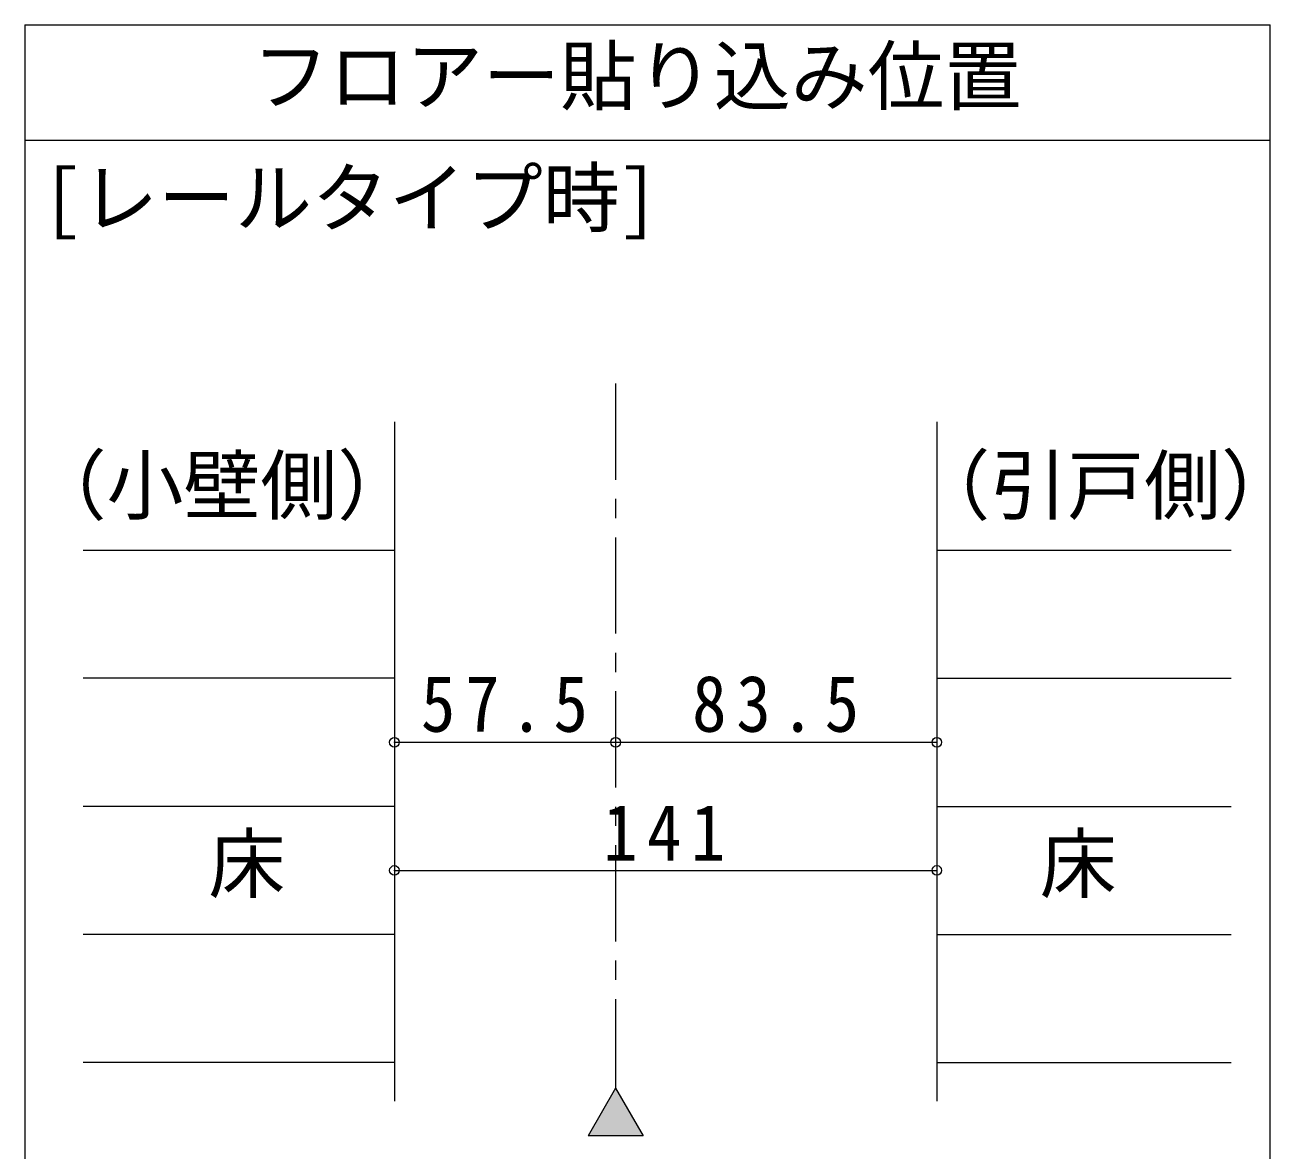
# Model space of a CAD drawing. Units: millimetres at full size, sheet at 1:5. Extents: x -957 to 993, y -689 to 708.
# Drawn here: x -71.9 to 251.8, y -220.7 to 71.7 of the extents above; entities that cross this region are included whole.
import ezdxf
from ezdxf.enums import TextEntityAlignment as Align

# ---------------------------------------------------------------- set-up
doc = ezdxf.new("R2010")
doc.units = ezdxf.units.MM
doc.header["$LTSCALE"] = 5
doc.header["$PDMODE"] = 32
doc.header["$PDSIZE"] = 2.5
doc.linetypes.add('CHAIN1', pattern=[8, 5, -1, 1, -1])
doc.layers.add('0-B_寸法', color=7, linetype='Continuous', lineweight=9)
doc.styles.add('ＭＳ ゴシック', font='')
doc.styles.get('ＭＳ ゴシック').set_extended_font_data('MS Gothic')

msp = doc.modelspace()

# ---------------------------------------------------------------- linework, layer by layer
at = {"layer": '0-B_寸法'}
for p, q in [((-71.896, 71.709), (-71.896, -478.929)), ((-71.896, 71.709), (251.788, 71.709)), ((251.788, -478.929), (251.788, 71.709)), ((-71.896, 41.709), (251.788, 41.709)), ((24.158, -31.492), (24.158, -207.999)), ((165.158, -31.492), (165.158, -207.999)), ((24.158, -114.746), (81.658, -114.746)), ((81.658, -114.746), (165.158, -114.746)), ((24.158, -148.047), (165.158, -148.047)), ((81.658, -204.681), (74.52, -217.043)), ((81.658, -204.681), (88.795, -217.043)), ((88.795, -217.043), (74.52, -217.043))]:
    msp.add_line(p, q, dxfattribs=at)
at = {"layer": '0-B_寸法', "linetype": 'CHAIN1'}
msp.add_line((81.658, -21.492), (81.658, -204.681), dxfattribs=at)
at = {"layer": '0-B_寸法', "color": 4}
for p, q in [((-56.741, -64.794), (24.158, -64.794)), ((165.158, -64.794), (241.658, -64.794)), ((24.158, -98.095), (-56.741, -98.095)), ((165.158, -98.095), (241.658, -98.095)), ((24.158, -131.396), (-56.741, -131.396)), ((165.158, -131.396), (241.658, -131.396)), ((24.158, -164.698), (-56.741, -164.698)), ((165.158, -164.698), (241.658, -164.698)), ((24.158, -197.999), (-56.741, -197.999)), ((165.158, -197.999), (241.658, -197.999))]:
    msp.add_line(p, q, dxfattribs=at)
at = {"layer": '0-B_寸法'}
for p in [(24.158, -114.746), (81.658, -114.746), (165.158, -114.746), (24.158, -148.047), (165.158, -148.047)]:
    msp.add_point(p, dxfattribs=at)
at = {"layer": '0-B_寸法', "color": 16}
msp.add_solid([(88.795, -217.043), (81.658, -204.681), (74.52, -217.043)], dxfattribs=at)

# ---------------------------------------------------------------- texts
at = {"layer": '0-B_寸法', "style": 'ＭＳ ゴシック'}
for s, p in [('フロアー貼り込み位置', (-12.817, 46.709)), ('[レールタイプ時]', (-67.225, 15.02)), ('（小壁側）', (-70.67, -59.689)), ('（引戸側）', (159.048, -59.689)), ('床', (-24.19, -158.047)), ('床', (191.908, -158.047))]:
    msp.add_text(s, height=14.66, dxfattribs=at).set_placement(p, align=Align.BOTTOM_LEFT)
at = {"layer": '0-B_寸法', "char_height": 14.66, "attachment_point": 7, "style": 'ＭＳ ゴシック'}
for s, insert in [('\\T1.28;\\W0.9;57.5', (31.033, -112.246)), ('\\T1.28;\\W0.9;83.5', (101.533, -112.246)), ('\\T1.27;\\W0.9;141', (78.408, -145.547))]:
    msp.add_mtext(s, dxfattribs=dict(at, insert=insert))

doc.saveas('drawing.dxf')
